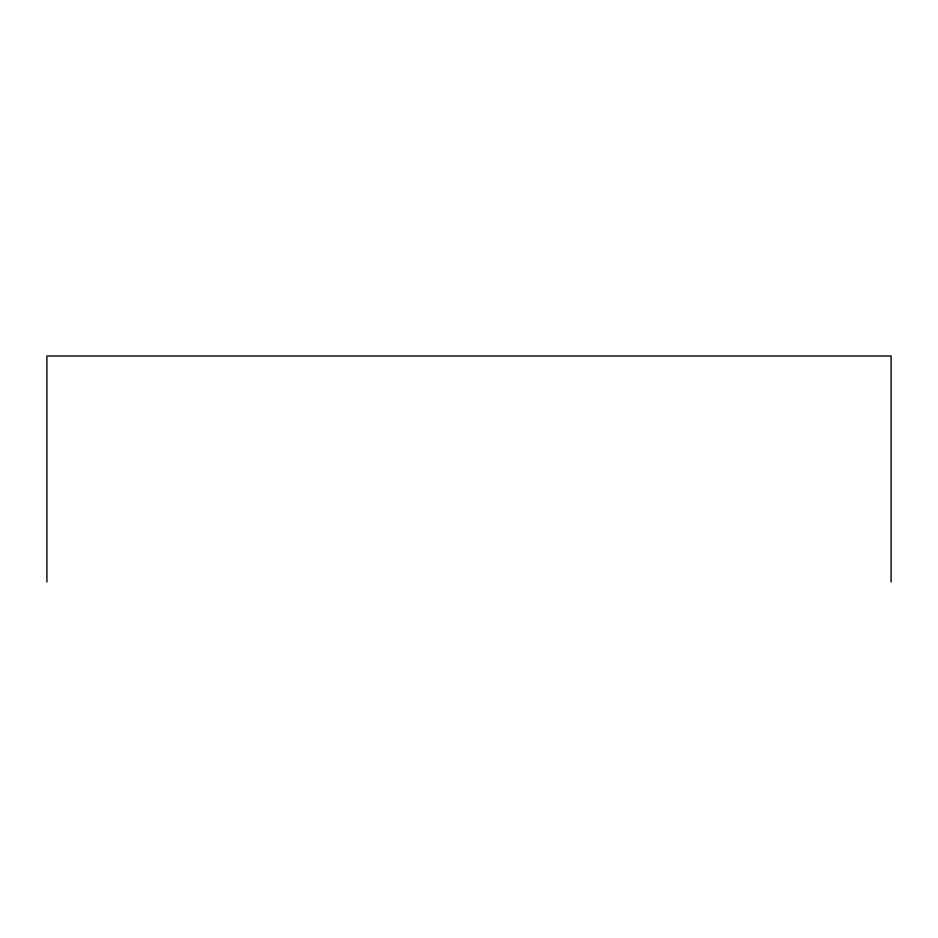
<?xml version="1.0" encoding="UTF-8"?>
<svg xmlns="http://www.w3.org/2000/svg" width="938" height="938" viewBox="0 0 938 938"><rect width="100%" height="100%" fill="white"/><g stroke="black" fill="none" stroke-linecap="round" stroke-linejoin="round"><path stroke-width="1.41" d="M891.1 581.994L891.1 356.006L46.9 356.006L46.9 581.994"/></g></svg>
